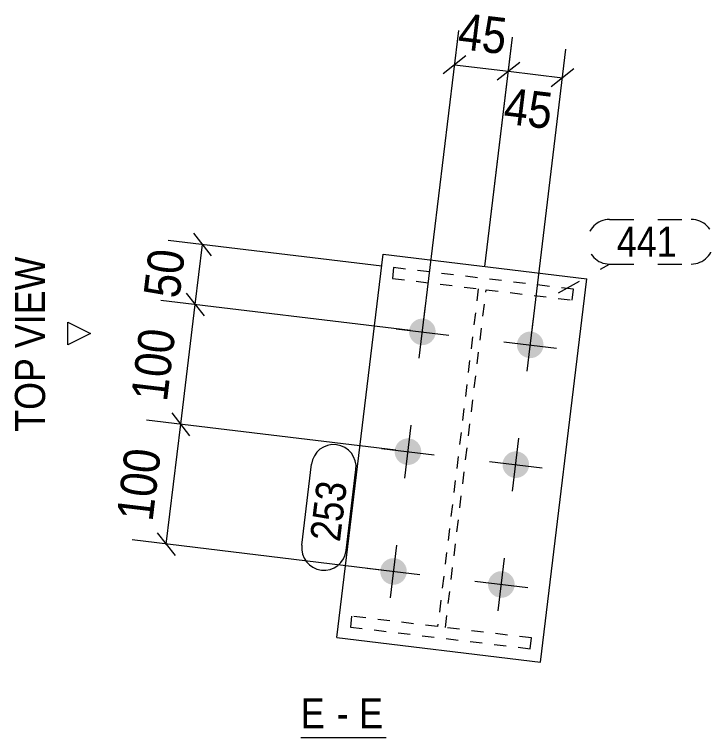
# Model space of a CAD drawing. Header units: millimetres. Extents: x 2 to 825, y 1 to 579.
# Drawn here: x 662.8 to 720.7, y 350.5 to 410.4 of the extents above; entities that cross this region are included whole.
import ezdxf

# ---------------------------------------------------------------- set-up
doc = ezdxf.new("R2010")
doc.units = ezdxf.units.MM
for name, pattern in [('XKITLINE00', [0]), ('XKITLINE01', [4, 1, -1, 1, -1]), ('XKITLINE02', [4, 2, -2]), ('XKITLINE03', [6, 3, -1, 1, -1])]:
    doc.linetypes.add(name, pattern=pattern)
for name, color, linetype, lineweight in [('Bolt', 3, 'Continuous', 0), ('Dimensions', 7, 'Continuous', 0), ('OtherObjectType', 7, 'Continuous', 0), ('Part', 2, 'Continuous', 0), ('PartMark', 7, 'Continuous', 0)]:
    doc.layers.add(name, color=color, linetype=linetype, lineweight=lineweight)
doc.styles.add('ARIAL', font='ARIAL.TTF')

# ---------------------------------------------------------------- blocks, each defined once
blk = doc.blocks.new('*A68')
at = {"layer": 'Bolt'}
for points in [[(695.533, 384.274), (695.538, 384.301), (695.542, 384.328), (695.548, 384.354), (695.554, 384.38), (695.561, 384.406), (695.568, 384.432), (695.576, 384.458), (695.585, 384.484), (695.594, 384.509), (695.604, 384.534), (695.615, 384.559), (695.626, 384.583), (695.638, 384.608), (695.65, 384.632), (695.663, 384.655), (695.677, 384.679), (695.691, 384.702), (695.706, 384.725), (695.721, 384.747), (695.736, 384.769), (695.753, 384.79), (695.77, 384.811), (695.787, 384.832), (695.805, 384.852), (695.823, 384.872), (695.842, 384.892), (695.861, 384.911), (695.881, 384.929), (695.901, 384.947), (695.922, 384.964), (695.943, 384.981), (695.964, 384.998), (695.986, 385.014), (696.008, 385.029), (696.031, 385.044), (696.054, 385.058), (696.077, 385.072), (696.101, 385.085), (696.125, 385.097), (696.149, 385.109), (696.173, 385.12), (696.198, 385.131), (696.223, 385.141), (696.248, 385.151), (696.274, 385.159), (696.3, 385.168), (696.325, 385.175), (696.352, 385.182), (696.378, 385.189), (696.404, 385.194), (696.431, 385.199), (696.457, 385.204), (696.484, 385.207), (696.511, 385.21), (696.538, 385.213), (696.565, 385.215), (696.592, 385.216), (696.619, 385.216), (696.646, 385.216), (696.673, 385.215), (696.7, 385.213), (696.727, 385.211), (696.753, 385.208), (696.78, 385.205), (696.807, 385.2), (696.833, 385.195), (696.86, 385.19), (696.886, 385.184), (696.912, 385.177), (696.938, 385.17), (696.964, 385.161), (696.99, 385.153), (697.015, 385.143), (697.04, 385.133), (697.065, 385.123), (697.089, 385.112), (697.114, 385.1), (697.138, 385.088), (697.161, 385.075), (697.185, 385.061), (697.208, 385.047), (697.23, 385.032), (697.253, 385.017), (697.275, 385.001), (697.296, 384.985), (697.317, 384.968), (697.338, 384.951), (697.358, 384.933), (697.378, 384.915), (697.397, 384.896), (697.416, 384.877), (697.435, 384.857), (697.453, 384.837), (697.47, 384.816), (697.487, 384.795), (697.504, 384.774), (697.519, 384.752), (697.535, 384.73), (697.55, 384.707), (697.564, 384.684), (697.577, 384.661), (697.59, 384.637), (697.603, 384.613), (697.615, 384.589), (697.626, 384.565), (697.637, 384.54), (697.647, 384.515), (697.656, 384.489), (697.665, 384.464), (697.674, 384.438), (697.681, 384.412), (697.688, 384.386), (697.694, 384.36), (697.7, 384.334), (697.705, 384.307), (697.709, 384.28), (697.713, 384.254), (697.716, 384.227), (697.719, 384.2), (697.72, 384.173), (697.721, 384.146), (697.722, 384.119), (697.722, 384.092), (697.721, 384.065), (697.719, 384.038), (697.717, 384.011), (697.714, 383.984), (697.71, 383.958), (697.706, 383.931), (697.701, 383.904), (697.696, 383.878), (697.69, 383.852), (697.683, 383.826), (697.675, 383.8), (697.667, 383.774), (697.659, 383.748), (697.649, 383.723), (697.639, 383.698), (697.629, 383.673), (697.618, 383.648), (697.606, 383.624), (697.593, 383.6), (697.58, 383.577), (697.567, 383.553), (697.553, 383.53), (697.538, 383.507), (697.523, 383.485), (697.507, 383.463), (697.491, 383.442), (697.474, 383.421), (697.457, 383.4), (697.439, 383.38), (697.421, 383.36), (697.402, 383.34), (697.383, 383.321), (697.363, 383.303), (697.343, 383.285), (697.322, 383.268), (697.301, 383.251), (697.28, 383.234), (697.258, 383.218), (697.236, 383.203), (697.213, 383.188), (697.19, 383.174), (697.167, 383.16), (697.143, 383.147), (697.119, 383.135), (697.095, 383.123), (697.07, 383.112), (697.046, 383.101), (697.021, 383.091), (696.995, 383.081), (696.97, 383.072), (696.944, 383.064), (696.918, 383.057), (696.892, 383.05), (696.866, 383.043), (696.839, 383.038), (696.813, 383.033), (696.786, 383.028), (696.76, 383.025), (696.733, 383.022), (696.706, 383.019), (696.679, 383.017), (696.652, 383.016), (696.625, 383.016), (696.598, 383.016), (696.571, 383.017), (696.544, 383.019), (696.517, 383.021), (696.49, 383.024), (696.464, 383.027), (696.437, 383.032), (696.41, 383.037), (696.384, 383.042), (696.358, 383.048), (696.331, 383.055), (696.306, 383.062), (696.28, 383.071), (696.254, 383.079), (696.229, 383.089), (696.204, 383.099), (696.179, 383.109), (696.154, 383.12), (696.13, 383.132), (696.106, 383.144), (696.082, 383.157), (696.059, 383.171), (696.036, 383.185), (696.013, 383.2), (695.991, 383.215), (695.969, 383.231), (695.948, 383.247), (695.926, 383.264), (695.906, 383.281), (695.885, 383.299), (695.866, 383.317), (695.846, 383.336), (695.827, 383.355), (695.809, 383.375), (695.791, 383.395), (695.774, 383.416), (695.757, 383.437), (695.74, 383.458), (695.724, 383.48), (695.709, 383.502), (695.694, 383.525), (695.68, 383.548), (695.666, 383.571), (695.653, 383.595), (695.641, 383.619), (695.629, 383.643), (695.617, 383.667), (695.607, 383.692), (695.597, 383.717), (695.587, 383.742), (695.578, 383.768), (695.57, 383.794), (695.563, 383.82), (695.556, 383.846), (695.549, 383.872), (695.544, 383.898), (695.539, 383.925), (695.534, 383.952), (695.531, 383.978), (695.527, 384.005), (695.525, 384.032), (695.523, 384.059), (695.522, 384.086), (695.522, 384.113), (695.522, 384.14), (695.523, 384.167), (695.525, 384.194), (695.527, 384.221), (695.53, 384.248)], [(704.469, 383.198), (704.473, 383.225), (704.478, 383.251), (704.483, 383.278), (704.489, 383.304), (704.496, 383.33), (704.504, 383.356), (704.512, 383.382), (704.521, 383.407), (704.53, 383.433), (704.54, 383.458), (704.55, 383.482), (704.562, 383.507), (704.573, 383.531), (704.586, 383.555), (704.599, 383.579), (704.612, 383.602), (704.626, 383.625), (704.641, 383.648), (704.656, 383.67), (704.672, 383.692), (704.688, 383.714), (704.705, 383.735), (704.722, 383.756), (704.74, 383.776), (704.758, 383.796), (704.777, 383.815), (704.796, 383.834), (704.816, 383.852), (704.836, 383.87), (704.857, 383.888), (704.878, 383.905), (704.899, 383.921), (704.921, 383.937), (704.944, 383.952), (704.966, 383.967), (704.989, 383.981), (705.012, 383.995), (705.036, 384.008), (705.06, 384.021), (705.084, 384.033), (705.109, 384.044), (705.133, 384.055), (705.158, 384.065), (705.184, 384.074), (705.209, 384.083), (705.235, 384.091), (705.261, 384.099), (705.287, 384.106), (705.313, 384.112), (705.34, 384.118), (705.366, 384.123), (705.393, 384.127), (705.42, 384.131), (705.446, 384.134), (705.473, 384.136), (705.5, 384.138), (705.527, 384.139), (705.554, 384.14), (705.581, 384.139), (705.608, 384.138), (705.635, 384.137), (705.662, 384.135), (705.689, 384.132), (705.716, 384.128), (705.742, 384.124), (705.769, 384.119), (705.795, 384.113), (705.822, 384.107), (705.848, 384.101), (705.874, 384.093), (705.899, 384.085), (705.925, 384.076), (705.95, 384.067), (705.975, 384.057), (706, 384.046), (706.025, 384.035), (706.049, 384.023), (706.073, 384.011), (706.097, 383.998), (706.12, 383.985), (706.143, 383.971), (706.166, 383.956), (706.188, 383.941), (706.21, 383.925), (706.232, 383.909), (706.253, 383.892), (706.273, 383.874), (706.294, 383.857), (706.313, 383.838), (706.333, 383.82), (706.352, 383.8), (706.37, 383.781), (706.388, 383.76), (706.406, 383.74), (706.423, 383.719), (706.439, 383.697), (706.455, 383.675), (706.47, 383.653), (706.485, 383.631), (706.499, 383.608), (706.513, 383.584), (706.526, 383.561), (706.538, 383.537), (706.55, 383.513), (706.562, 383.488), (706.572, 383.463), (706.582, 383.438), (706.592, 383.413), (706.601, 383.388), (706.609, 383.362), (706.617, 383.336), (706.624, 383.31), (706.63, 383.284), (706.635, 383.257), (706.641, 383.231), (706.645, 383.204), (706.649, 383.177), (706.652, 383.15), (706.654, 383.124), (706.656, 383.097), (706.657, 383.07), (706.657, 383.043), (706.657, 383.016), (706.656, 382.989), (706.654, 382.962), (706.652, 382.935), (706.649, 382.908), (706.646, 382.881), (706.642, 382.855), (706.637, 382.828), (706.631, 382.802), (706.625, 382.775), (706.618, 382.749), (706.611, 382.723), (706.603, 382.697), (706.594, 382.672), (706.585, 382.647), (706.575, 382.621), (706.564, 382.597), (706.553, 382.572), (706.541, 382.548), (706.529, 382.524), (706.516, 382.5), (706.502, 382.477), (706.488, 382.454), (706.474, 382.431), (706.458, 382.409), (706.443, 382.387), (706.426, 382.365), (706.41, 382.344), (706.392, 382.323), (706.374, 382.303), (706.356, 382.283), (706.337, 382.264), (706.318, 382.245), (706.298, 382.227), (706.278, 382.209), (706.257, 382.191), (706.236, 382.174), (706.215, 382.158), (706.193, 382.142), (706.171, 382.127), (706.148, 382.112), (706.125, 382.098), (706.102, 382.084), (706.079, 382.071), (706.055, 382.058), (706.03, 382.046), (706.006, 382.035), (705.981, 382.024), (705.956, 382.014), (705.931, 382.005), (705.905, 381.996), (705.88, 381.988), (705.854, 381.98), (705.828, 381.973), (705.801, 381.967), (705.775, 381.961), (705.748, 381.956), (705.722, 381.952), (705.695, 381.948), (705.668, 381.945), (705.641, 381.943), (705.614, 381.941), (705.587, 381.94), (705.56, 381.94), (705.533, 381.94), (705.506, 381.941), (705.479, 381.942), (705.453, 381.945), (705.426, 381.947), (705.399, 381.951), (705.372, 381.955), (705.346, 381.96), (705.319, 381.966), (705.293, 381.972), (705.267, 381.979), (705.241, 381.986), (705.215, 381.994), (705.19, 382.003), (705.164, 382.012), (705.139, 382.022), (705.114, 382.033), (705.09, 382.044), (705.065, 382.056), (705.041, 382.068), (705.018, 382.081), (704.994, 382.094), (704.971, 382.109), (704.949, 382.123), (704.926, 382.138), (704.904, 382.154), (704.883, 382.17), (704.862, 382.187), (704.841, 382.205), (704.821, 382.222), (704.801, 382.241), (704.782, 382.26), (704.763, 382.279), (704.744, 382.299), (704.726, 382.319), (704.709, 382.339), (704.692, 382.36), (704.676, 382.382), (704.66, 382.404), (704.644, 382.426), (704.63, 382.448), (704.615, 382.471), (704.602, 382.495), (704.589, 382.518), (704.576, 382.542), (704.564, 382.566), (704.553, 382.591), (704.542, 382.616), (704.532, 382.641), (704.523, 382.666), (704.514, 382.692), (704.506, 382.717), (704.498, 382.743), (704.491, 382.769), (704.485, 382.795), (704.479, 382.822), (704.474, 382.848), (704.47, 382.875), (704.466, 382.902), (704.463, 382.929), (704.46, 382.956), (704.459, 382.982), (704.458, 383.009), (704.457, 383.036), (704.458, 383.063), (704.458, 383.09), (704.46, 383.117), (704.462, 383.144), (704.465, 383.171)], [(694.337, 374.346), (694.341, 374.373), (694.346, 374.399), (694.352, 374.426), (694.358, 374.452), (694.365, 374.478), (694.372, 374.504), (694.38, 374.53), (694.389, 374.555), (694.398, 374.581), (694.408, 374.606), (694.419, 374.631), (694.43, 374.655), (694.442, 374.68), (694.454, 374.704), (694.467, 374.727), (694.481, 374.751), (694.495, 374.774), (694.509, 374.796), (694.525, 374.819), (694.54, 374.841), (694.557, 374.862), (694.574, 374.883), (694.591, 374.904), (694.609, 374.924), (694.627, 374.944), (694.646, 374.963), (694.665, 374.982), (694.685, 375.001), (694.705, 375.019), (694.726, 375.036), (694.747, 375.053), (694.768, 375.069), (694.79, 375.085), (694.812, 375.101), (694.835, 375.115), (694.858, 375.13), (694.881, 375.143), (694.905, 375.156), (694.928, 375.169), (694.953, 375.181), (694.977, 375.192), (695.002, 375.203), (695.027, 375.213), (695.052, 375.222), (695.078, 375.231), (695.104, 375.239), (695.129, 375.247), (695.155, 375.254), (695.182, 375.26), (695.208, 375.266), (695.235, 375.271), (695.261, 375.275), (695.288, 375.279), (695.315, 375.282), (695.342, 375.285), (695.369, 375.286), (695.396, 375.287), (695.423, 375.288), (695.45, 375.288), (695.477, 375.287), (695.504, 375.285), (695.531, 375.283), (695.557, 375.28), (695.584, 375.276), (695.611, 375.272), (695.637, 375.267), (695.664, 375.262), (695.69, 375.256), (695.716, 375.249), (695.742, 375.241), (695.768, 375.233), (695.793, 375.225), (695.819, 375.215), (695.844, 375.205), (695.869, 375.195), (695.893, 375.183), (695.918, 375.172), (695.942, 375.159), (695.965, 375.146), (695.989, 375.133), (696.012, 375.119), (696.034, 375.104), (696.057, 375.089), (696.079, 375.073), (696.1, 375.057), (696.121, 375.04), (696.142, 375.023), (696.162, 375.005), (696.182, 374.987), (696.201, 374.968), (696.22, 374.949), (696.239, 374.929), (696.257, 374.909), (696.274, 374.888), (696.291, 374.867), (696.307, 374.846), (696.323, 374.824), (696.339, 374.801), (696.353, 374.779), (696.368, 374.756), (696.381, 374.733), (696.394, 374.709), (696.407, 374.685), (696.419, 374.661), (696.43, 374.636), (696.441, 374.612), (696.451, 374.587), (696.46, 374.561), (696.469, 374.536), (696.478, 374.51), (696.485, 374.484), (696.492, 374.458), (696.498, 374.432), (696.504, 374.405), (696.509, 374.379), (696.513, 374.352), (696.517, 374.326), (696.52, 374.299), (696.523, 374.272), (696.524, 374.245), (696.525, 374.218), (696.526, 374.191), (696.526, 374.164), (696.525, 374.137), (696.523, 374.11), (696.521, 374.083), (696.518, 374.056), (696.514, 374.029), (696.51, 374.003), (696.505, 373.976), (696.5, 373.95), (696.494, 373.924), (696.487, 373.897), (696.479, 373.871), (696.471, 373.846), (696.463, 373.82), (696.453, 373.795), (696.443, 373.77), (696.433, 373.745), (696.422, 373.72), (696.41, 373.696), (696.397, 373.672), (696.384, 373.648), (696.371, 373.625), (696.357, 373.602), (696.342, 373.579), (696.327, 373.557), (696.311, 373.535), (696.295, 373.513), (696.278, 373.492), (696.261, 373.472), (696.243, 373.451), (696.225, 373.432), (696.206, 373.412), (696.187, 373.393), (696.167, 373.375), (696.147, 373.357), (696.126, 373.339), (696.105, 373.323), (696.084, 373.306), (696.062, 373.29), (696.04, 373.275), (696.017, 373.26), (695.994, 373.246), (695.971, 373.232), (695.947, 373.219), (695.923, 373.207), (695.899, 373.195), (695.874, 373.183), (695.85, 373.173), (695.825, 373.163), (695.799, 373.153), (695.774, 373.144), (695.748, 373.136), (695.722, 373.128), (695.696, 373.121), (695.67, 373.115), (695.643, 373.11), (695.617, 373.104), (695.59, 373.1), (695.564, 373.096), (695.537, 373.093), (695.51, 373.091), (695.483, 373.089), (695.456, 373.088), (695.429, 373.088), (695.402, 373.088), (695.375, 373.089), (695.348, 373.091), (695.321, 373.093), (695.294, 373.096), (695.267, 373.099), (695.241, 373.103), (695.214, 373.108), (695.188, 373.114), (695.162, 373.12), (695.135, 373.127), (695.109, 373.134), (695.084, 373.142), (695.058, 373.151), (695.033, 373.16), (695.008, 373.17), (694.983, 373.181), (694.958, 373.192), (694.934, 373.204), (694.91, 373.216), (694.886, 373.229), (694.863, 373.243), (694.84, 373.257), (694.817, 373.271), (694.795, 373.287), (694.773, 373.302), (694.751, 373.319), (694.73, 373.335), (694.71, 373.353), (694.689, 373.371), (694.67, 373.389), (694.65, 373.408), (694.631, 373.427), (694.613, 373.447), (694.595, 373.467), (694.577, 373.488), (694.561, 373.509), (694.544, 373.53), (694.528, 373.552), (694.513, 373.574), (694.498, 373.597), (694.484, 373.62), (694.47, 373.643), (694.457, 373.666), (694.445, 373.69), (694.433, 373.715), (694.421, 373.739), (694.411, 373.764), (694.401, 373.789), (694.391, 373.814), (694.382, 373.84), (694.374, 373.865), (694.366, 373.891), (694.36, 373.917), (694.353, 373.944), (694.348, 373.97), (694.343, 373.997), (694.338, 374.023), (694.334, 374.05), (694.331, 374.077), (694.329, 374.104), (694.327, 374.131), (694.326, 374.158), (694.326, 374.185), (694.326, 374.212), (694.327, 374.239), (694.329, 374.266), (694.331, 374.292), (694.334, 374.319)], [(703.273, 373.27), (703.277, 373.296), (703.282, 373.323), (703.287, 373.349), (703.293, 373.376), (703.3, 373.402), (703.308, 373.428), (703.316, 373.453), (703.324, 373.479), (703.334, 373.504), (703.344, 373.529), (703.354, 373.554), (703.365, 373.579), (703.377, 373.603), (703.39, 373.627), (703.403, 373.651), (703.416, 373.674), (703.43, 373.697), (703.445, 373.72), (703.46, 373.742), (703.476, 373.764), (703.492, 373.786), (703.509, 373.807), (703.526, 373.827), (703.544, 373.848), (703.562, 373.868), (703.581, 373.887), (703.6, 373.906), (703.62, 373.924), (703.64, 373.942), (703.661, 373.96), (703.682, 373.977), (703.703, 373.993), (703.725, 374.009), (703.747, 374.024), (703.77, 374.039), (703.793, 374.053), (703.816, 374.067), (703.84, 374.08), (703.864, 374.092), (703.888, 374.104), (703.913, 374.116), (703.937, 374.126), (703.962, 374.136), (703.988, 374.146), (704.013, 374.155), (704.039, 374.163), (704.065, 374.171), (704.091, 374.178), (704.117, 374.184), (704.144, 374.19), (704.17, 374.195), (704.197, 374.199), (704.223, 374.203), (704.25, 374.206), (704.277, 374.208), (704.304, 374.21), (704.331, 374.211), (704.358, 374.211), (704.385, 374.211), (704.412, 374.21), (704.439, 374.209), (704.466, 374.206), (704.493, 374.203), (704.52, 374.2), (704.546, 374.196), (704.573, 374.191), (704.599, 374.185), (704.625, 374.179), (704.652, 374.172), (704.678, 374.165), (704.703, 374.157), (704.729, 374.148), (704.754, 374.139), (704.779, 374.129), (704.804, 374.118), (704.829, 374.107), (704.853, 374.095), (704.877, 374.083), (704.901, 374.07), (704.924, 374.056), (704.947, 374.042), (704.97, 374.028), (704.992, 374.012), (705.014, 373.997), (705.035, 373.98), (705.057, 373.964), (705.077, 373.946), (705.098, 373.928), (705.117, 373.91), (705.137, 373.891), (705.156, 373.872), (705.174, 373.852), (705.192, 373.832), (705.21, 373.812), (705.226, 373.791), (705.243, 373.769), (705.259, 373.747), (705.274, 373.725), (705.289, 373.702), (705.303, 373.679), (705.317, 373.656), (705.33, 373.633), (705.342, 373.609), (705.354, 373.584), (705.366, 373.56), (705.376, 373.535), (705.386, 373.51), (705.396, 373.485), (705.405, 373.459), (705.413, 373.434), (705.421, 373.408), (705.427, 373.382), (705.434, 373.355), (705.439, 373.329), (705.444, 373.302), (705.449, 373.276), (705.453, 373.249), (705.456, 373.222), (705.458, 373.195), (705.46, 373.168), (705.461, 373.141), (705.461, 373.114), (705.461, 373.087), (705.46, 373.06), (705.458, 373.033), (705.456, 373.007), (705.453, 372.98), (705.45, 372.953), (705.446, 372.926), (705.441, 372.9), (705.435, 372.873), (705.429, 372.847), (705.422, 372.821), (705.415, 372.795), (705.407, 372.769), (705.398, 372.744), (705.389, 372.718), (705.379, 372.693), (705.368, 372.668), (705.357, 372.644), (705.345, 372.62), (705.333, 372.596), (705.32, 372.572), (705.306, 372.548), (705.292, 372.525), (705.278, 372.503), (705.262, 372.48), (705.247, 372.459), (705.23, 372.437), (705.213, 372.416), (705.196, 372.395), (705.178, 372.375), (705.16, 372.355), (705.141, 372.336), (705.122, 372.317), (705.102, 372.298), (705.082, 372.28), (705.061, 372.263), (705.04, 372.246), (705.019, 372.23), (704.997, 372.214), (704.975, 372.198), (704.952, 372.184), (704.929, 372.169), (704.906, 372.156), (704.882, 372.143), (704.859, 372.13), (704.834, 372.118), (704.81, 372.107), (704.785, 372.096), (704.76, 372.086), (704.735, 372.077), (704.709, 372.068), (704.683, 372.06), (704.658, 372.052), (704.631, 372.045), (704.605, 372.039), (704.579, 372.033), (704.552, 372.028), (704.526, 372.024), (704.499, 372.02), (704.472, 372.017), (704.445, 372.015), (704.418, 372.013), (704.391, 372.012), (704.364, 372.011), (704.337, 372.012), (704.31, 372.012), (704.283, 372.014), (704.256, 372.016), (704.23, 372.019), (704.203, 372.023), (704.176, 372.027), (704.15, 372.032), (704.123, 372.037), (704.097, 372.044), (704.071, 372.05), (704.045, 372.058), (704.019, 372.066), (703.994, 372.075), (703.968, 372.084), (703.943, 372.094), (703.918, 372.104), (703.894, 372.116), (703.869, 372.127), (703.845, 372.14), (703.822, 372.153), (703.798, 372.166), (703.775, 372.18), (703.753, 372.195), (703.73, 372.21), (703.708, 372.226), (703.687, 372.242), (703.666, 372.259), (703.645, 372.276), (703.625, 372.294), (703.605, 372.313), (703.586, 372.331), (703.567, 372.351), (703.548, 372.37), (703.53, 372.39), (703.513, 372.411), (703.496, 372.432), (703.48, 372.454), (703.464, 372.475), (703.448, 372.498), (703.434, 372.52), (703.419, 372.543), (703.406, 372.566), (703.393, 372.59), (703.38, 372.614), (703.368, 372.638), (703.357, 372.663), (703.346, 372.687), (703.336, 372.713), (703.327, 372.738), (703.318, 372.763), (703.309, 372.789), (703.302, 372.815), (703.295, 372.841), (703.289, 372.867), (703.283, 372.894), (703.278, 372.92), (703.274, 372.947), (703.27, 372.974), (703.267, 373), (703.264, 373.027), (703.263, 373.054), (703.262, 373.081), (703.261, 373.108), (703.261, 373.135), (703.262, 373.162), (703.264, 373.189), (703.266, 373.216), (703.269, 373.243)], [(693.141, 364.418), (693.145, 364.445), (693.15, 364.471), (693.156, 364.498), (693.162, 364.524), (693.169, 364.55), (693.176, 364.576), (693.184, 364.602), (693.193, 364.627), (693.202, 364.653), (693.212, 364.678), (693.223, 364.702), (693.234, 364.727), (693.246, 364.751), (693.258, 364.775), (693.271, 364.799), (693.285, 364.822), (693.299, 364.845), (693.313, 364.868), (693.329, 364.89), (693.344, 364.912), (693.361, 364.934), (693.377, 364.955), (693.395, 364.976), (693.413, 364.996), (693.431, 365.016), (693.45, 365.035), (693.469, 365.054), (693.489, 365.073), (693.509, 365.09), (693.53, 365.108), (693.551, 365.125), (693.572, 365.141), (693.594, 365.157), (693.616, 365.172), (693.639, 365.187), (693.662, 365.201), (693.685, 365.215), (693.708, 365.228), (693.732, 365.241), (693.757, 365.253), (693.781, 365.264), (693.806, 365.275), (693.831, 365.285), (693.856, 365.294), (693.882, 365.303), (693.907, 365.311), (693.933, 365.319), (693.959, 365.326), (693.986, 365.332), (694.012, 365.338), (694.039, 365.343), (694.065, 365.347), (694.092, 365.351), (694.119, 365.354), (694.146, 365.356), (694.173, 365.358), (694.2, 365.359), (694.227, 365.36), (694.254, 365.359), (694.281, 365.358), (694.308, 365.357), (694.334, 365.355), (694.361, 365.352), (694.388, 365.348), (694.415, 365.344), (694.441, 365.339), (694.468, 365.334), (694.494, 365.327), (694.52, 365.321), (694.546, 365.313), (694.572, 365.305), (694.597, 365.296), (694.623, 365.287), (694.648, 365.277), (694.673, 365.266), (694.697, 365.255), (694.722, 365.243), (694.746, 365.231), (694.769, 365.218), (694.793, 365.205), (694.816, 365.191), (694.838, 365.176), (694.861, 365.161), (694.883, 365.145), (694.904, 365.129), (694.925, 365.112), (694.946, 365.095), (694.966, 365.077), (694.986, 365.058), (695.005, 365.04), (695.024, 365.02), (695.043, 365.001), (695.061, 364.98), (695.078, 364.96), (695.095, 364.939), (695.111, 364.917), (695.127, 364.895), (695.143, 364.873), (695.157, 364.851), (695.172, 364.828), (695.185, 364.804), (695.198, 364.781), (695.211, 364.757), (695.223, 364.733), (695.234, 364.708), (695.245, 364.683), (695.255, 364.658), (695.264, 364.633), (695.273, 364.608), (695.281, 364.582), (695.289, 364.556), (695.296, 364.53), (695.302, 364.504), (695.308, 364.477), (695.313, 364.451), (695.317, 364.424), (695.321, 364.397), (695.324, 364.37), (695.327, 364.344), (695.328, 364.317), (695.329, 364.29), (695.33, 364.263), (695.329, 364.236), (695.329, 364.209), (695.327, 364.182), (695.325, 364.155), (695.322, 364.128), (695.318, 364.101), (695.314, 364.075), (695.309, 364.048), (695.304, 364.022), (695.298, 363.995), (695.291, 363.969), (695.283, 363.943), (695.275, 363.917), (695.266, 363.892), (695.257, 363.867), (695.247, 363.841), (695.237, 363.817), (695.225, 363.792), (695.214, 363.768), (695.201, 363.744), (695.188, 363.72), (695.175, 363.697), (695.161, 363.674), (695.146, 363.651), (695.131, 363.629), (695.115, 363.607), (695.099, 363.585), (695.082, 363.564), (695.065, 363.543), (695.047, 363.523), (695.029, 363.503), (695.01, 363.484), (694.99, 363.465), (694.971, 363.447), (694.951, 363.429), (694.93, 363.411), (694.909, 363.394), (694.887, 363.378), (694.866, 363.362), (694.843, 363.347), (694.821, 363.332), (694.798, 363.318), (694.775, 363.304), (694.751, 363.291), (694.727, 363.278), (694.703, 363.266), (694.678, 363.255), (694.654, 363.244), (694.629, 363.234), (694.603, 363.225), (694.578, 363.216), (694.552, 363.208), (694.526, 363.2), (694.5, 363.193), (694.474, 363.187), (694.447, 363.181), (694.421, 363.176), (694.394, 363.172), (694.367, 363.168), (694.341, 363.165), (694.314, 363.163), (694.287, 363.161), (694.26, 363.16), (694.233, 363.16), (694.206, 363.16), (694.179, 363.161), (694.152, 363.162), (694.125, 363.165), (694.098, 363.167), (694.071, 363.171), (694.045, 363.175), (694.018, 363.18), (693.992, 363.186), (693.965, 363.192), (693.939, 363.199), (693.913, 363.206), (693.888, 363.214), (693.862, 363.223), (693.837, 363.232), (693.812, 363.242), (693.787, 363.253), (693.762, 363.264), (693.738, 363.276), (693.714, 363.288), (693.69, 363.301), (693.667, 363.314), (693.644, 363.329), (693.621, 363.343), (693.599, 363.358), (693.577, 363.374), (693.555, 363.39), (693.534, 363.407), (693.514, 363.425), (693.493, 363.442), (693.473, 363.461), (693.454, 363.48), (693.435, 363.499), (693.417, 363.519), (693.399, 363.539), (693.381, 363.559), (693.364, 363.58), (693.348, 363.602), (693.332, 363.624), (693.317, 363.646), (693.302, 363.668), (693.288, 363.691), (693.274, 363.715), (693.261, 363.738), (693.249, 363.762), (693.237, 363.786), (693.225, 363.811), (693.215, 363.836), (693.205, 363.861), (693.195, 363.886), (693.186, 363.912), (693.178, 363.937), (693.17, 363.963), (693.163, 363.989), (693.157, 364.016), (693.151, 364.042), (693.146, 364.068), (693.142, 364.095), (693.138, 364.122), (693.135, 364.149), (693.133, 364.176), (693.131, 364.202), (693.13, 364.229), (693.13, 364.256), (693.13, 364.283), (693.131, 364.31), (693.132, 364.337), (693.135, 364.364), (693.138, 364.391)], [(702.077, 363.341), (702.081, 363.368), (702.086, 363.395), (702.091, 363.421), (702.097, 363.447), (702.104, 363.473), (702.112, 363.499), (702.12, 363.525), (702.128, 363.551), (702.138, 363.576), (702.148, 363.601), (702.158, 363.626), (702.169, 363.651), (702.181, 363.675), (702.194, 363.699), (702.207, 363.723), (702.22, 363.746), (702.234, 363.769), (702.249, 363.792), (702.264, 363.814), (702.28, 363.836), (702.296, 363.857), (702.313, 363.879), (702.33, 363.899), (702.348, 363.92), (702.366, 363.939), (702.385, 363.959), (702.404, 363.978), (702.424, 363.996), (702.444, 364.014), (702.465, 364.031), (702.486, 364.048), (702.507, 364.065), (702.529, 364.081), (702.551, 364.096), (702.574, 364.111), (702.597, 364.125), (702.62, 364.139), (702.644, 364.152), (702.668, 364.164), (702.692, 364.176), (702.717, 364.187), (702.741, 364.198), (702.766, 364.208), (702.792, 364.218), (702.817, 364.227), (702.843, 364.235), (702.869, 364.242), (702.895, 364.249), (702.921, 364.256), (702.947, 364.261), (702.974, 364.266), (703.001, 364.271), (703.027, 364.274), (703.054, 364.277), (703.081, 364.28), (703.108, 364.282), (703.135, 364.283), (703.162, 364.283), (703.189, 364.283), (703.216, 364.282), (703.243, 364.28), (703.27, 364.278), (703.297, 364.275), (703.323, 364.272), (703.35, 364.267), (703.377, 364.263), (703.403, 364.257), (703.429, 364.251), (703.456, 364.244), (703.481, 364.237), (703.507, 364.229), (703.533, 364.22), (703.558, 364.211), (703.583, 364.201), (703.608, 364.19), (703.633, 364.179), (703.657, 364.167), (703.681, 364.155), (703.705, 364.142), (703.728, 364.128), (703.751, 364.114), (703.774, 364.099), (703.796, 364.084), (703.818, 364.068), (703.839, 364.052), (703.861, 364.035), (703.881, 364.018), (703.902, 364), (703.921, 363.982), (703.941, 363.963), (703.96, 363.944), (703.978, 363.924), (703.996, 363.904), (704.013, 363.883), (704.03, 363.862), (704.047, 363.841), (704.063, 363.819), (704.078, 363.797), (704.093, 363.774), (704.107, 363.751), (704.121, 363.728), (704.134, 363.704), (704.146, 363.68), (704.158, 363.656), (704.169, 363.632), (704.18, 363.607), (704.19, 363.582), (704.2, 363.557), (704.209, 363.531), (704.217, 363.505), (704.224, 363.479), (704.231, 363.453), (704.238, 363.427), (704.243, 363.401), (704.248, 363.374), (704.253, 363.348), (704.256, 363.321), (704.26, 363.294), (704.262, 363.267), (704.264, 363.24), (704.265, 363.213), (704.265, 363.186), (704.265, 363.159), (704.264, 363.132), (704.262, 363.105), (704.26, 363.078), (704.257, 363.052), (704.254, 363.025), (704.249, 362.998), (704.245, 362.972), (704.239, 362.945), (704.233, 362.919), (704.226, 362.893), (704.219, 362.867), (704.211, 362.841), (704.202, 362.815), (704.193, 362.79), (704.183, 362.765), (704.172, 362.74), (704.161, 362.716), (704.149, 362.691), (704.137, 362.667), (704.124, 362.644), (704.11, 362.62), (704.096, 362.597), (704.081, 362.575), (704.066, 362.552), (704.051, 362.53), (704.034, 362.509), (704.017, 362.488), (704, 362.467), (703.982, 362.447), (703.964, 362.427), (703.945, 362.407), (703.926, 362.389), (703.906, 362.37), (703.886, 362.352), (703.865, 362.335), (703.844, 362.318), (703.823, 362.301), (703.801, 362.286), (703.779, 362.27), (703.756, 362.255), (703.733, 362.241), (703.71, 362.228), (703.686, 362.214), (703.662, 362.202), (703.638, 362.19), (703.614, 362.179), (703.589, 362.168), (703.564, 362.158), (703.539, 362.148), (703.513, 362.14), (703.487, 362.131), (703.462, 362.124), (703.435, 362.117), (703.409, 362.111), (703.383, 362.105), (703.356, 362.1), (703.33, 362.095), (703.303, 362.092), (703.276, 362.089), (703.249, 362.086), (703.222, 362.085), (703.195, 362.084), (703.168, 362.083), (703.141, 362.083), (703.114, 362.084), (703.087, 362.086), (703.06, 362.088), (703.034, 362.091), (703.007, 362.095), (702.98, 362.099), (702.954, 362.104), (702.927, 362.109), (702.901, 362.115), (702.875, 362.122), (702.849, 362.13), (702.823, 362.138), (702.797, 362.146), (702.772, 362.156), (702.747, 362.166), (702.722, 362.176), (702.698, 362.187), (702.673, 362.199), (702.649, 362.212), (702.626, 362.224), (702.602, 362.238), (702.579, 362.252), (702.557, 362.267), (702.534, 362.282), (702.512, 362.298), (702.491, 362.314), (702.47, 362.331), (702.449, 362.348), (702.429, 362.366), (702.409, 362.384), (702.39, 362.403), (702.371, 362.422), (702.352, 362.442), (702.334, 362.462), (702.317, 362.483), (702.3, 362.504), (702.283, 362.525), (702.268, 362.547), (702.252, 362.569), (702.237, 362.592), (702.223, 362.615), (702.21, 362.638), (702.196, 362.662), (702.184, 362.686), (702.172, 362.71), (702.161, 362.734), (702.15, 362.759), (702.14, 362.784), (702.13, 362.81), (702.122, 362.835), (702.113, 362.861), (702.106, 362.887), (702.099, 362.913), (702.093, 362.939), (702.087, 362.965), (702.082, 362.992), (702.077, 363.019), (702.074, 363.045), (702.071, 363.072), (702.068, 363.099), (702.067, 363.126), (702.066, 363.153), (702.065, 363.18), (702.065, 363.207), (702.066, 363.234), (702.068, 363.261), (702.07, 363.288), (702.073, 363.315)]]:
    blk.add_hatch(color=3, dxfattribs=at).paths.add_polyline_path(points, flags=17)
at = {"layer": 'Bolt', "color": 3, "linetype": 'XKITLINE00', "lineweight": 0}
for p, q in [((696.359, 381.932), (696.885, 386.3)), ((705.294, 380.855), (705.82, 385.224)), ((694.438, 384.379), (698.806, 383.853)), ((703.373, 383.303), (707.741, 382.776)), ((695.163, 372.004), (695.689, 376.372)), ((704.098, 370.927), (704.624, 375.296)), ((693.242, 374.451), (697.61, 373.925)), ((702.177, 373.374), (706.545, 372.848)), ((693.967, 362.075), (694.493, 366.444)), ((702.902, 360.999), (703.428, 365.367)), ((692.046, 364.523), (696.414, 363.996)), ((700.981, 363.446), (705.349, 362.92))]:
    blk.add_line(p, q, dxfattribs=at)
blk = doc.blocks.new('*A69')
at = {"layer": 'Part', "color": 7, "linetype": 'XKITLINE01', "lineweight": 0}
for p, q in [((694.241, 389.439), (694.134, 388.545)), ((709.134, 387.645), (694.241, 389.439)), ((694.134, 388.545), (701.257, 387.687)), ((701.257, 387.687), (697.884, 359.69)), ((698.53, 359.612), (701.903, 387.609)), ((701.903, 387.609), (709.026, 386.751)), ((709.026, 386.751), (709.134, 387.645)), ((690.761, 360.548), (690.653, 359.654)), ((697.884, 359.69), (690.761, 360.548)), ((690.653, 359.654), (705.546, 357.86)), ((705.653, 358.754), (698.53, 359.612)), ((705.546, 357.86), (705.653, 358.754))]:
    blk.add_line(p, q, dxfattribs=at)
at = {"layer": 'Part', "color": 7, "linetype": 'XKITLINE03', "lineweight": 0}
blk.add_line((699.893, 373.65), (699.893, 373.65), dxfattribs=at)
blk = doc.blocks.new('*A70')
at = {"layer": 'Part', "color": 2, "linetype": 'XKITLINE00', "lineweight": 0}
for p, q in [((689.541, 358.781), (693.368, 390.551)), ((693.368, 390.551), (710.246, 388.518)), ((706.419, 356.748), (710.246, 388.518)), ((689.541, 358.781), (706.419, 356.748))]:
    blk.add_line(p, q, dxfattribs=at)
blk = doc.blocks.new('*A219')
at = {"layer": 'Dimensions', "color": 7, "linetype": 'XKITLINE00', "lineweight": 0}
for p, q in [((696.741, 385.109), (699.629, 409.076)), ((701.807, 389.535), (704.097, 408.538)), ((700.232, 406.988), (698.344, 405.506)), ((704.7, 406.45), (702.812, 404.968)), ((699.288, 406.247), (703.756, 405.709))]:
    blk.add_line(p, q, dxfattribs=at)
at = {"layer": 'Dimensions', "color": 3}
for p in [(699.288, 406.247), (703.756, 405.709)]:
    blk.add_point(p, dxfattribs=at)
at = {"layer": 'Dimensions', "color": 3, "style": 'ARIAL', "width": 0.85}
blk.add_text('45', height=3, rotation=-6.86976, dxfattribs=at).set_placement((699.474, 407.584))
blk = doc.blocks.new('*A220')
at = {"layer": 'Dimensions', "color": 7, "linetype": 'XKITLINE00', "lineweight": 0}
for p, q in [((701.807, 389.535), (704.043, 408.091)), ((705.677, 384.032), (708.51, 407.553)), ((704.7, 406.45), (702.812, 404.968)), ((703.756, 405.709), (708.223, 405.17)), ((709.167, 405.911), (707.279, 404.43))]:
    blk.add_line(p, q, dxfattribs=at)
at = {"layer": 'Dimensions', "color": 3}
for p in [(703.756, 405.709), (708.223, 405.17)]:
    blk.add_point(p, dxfattribs=at)
at = {"layer": 'Dimensions', "color": 3, "style": 'ARIAL', "width": 0.85}
blk.add_text('45', height=3, rotation=-6.86976, dxfattribs=at).set_placement((703.26, 401.387))
blk = doc.blocks.new('*A221')
at = {"layer": 'Dimensions', "color": 7, "linetype": 'XKITLINE00', "lineweight": 0}
for p, q in [((675.856, 377.4), (677.338, 375.512)), ((694.433, 374.307), (673.767, 376.797)), ((675.401, 366.528), (676.597, 376.456)), ((674.66, 367.472), (676.142, 365.584)), ((693.237, 364.379), (672.571, 366.869))]:
    blk.add_line(p, q, dxfattribs=at)
at = {"layer": 'Dimensions', "color": 3}
for p in [(676.597, 376.456), (675.401, 366.528)]:
    blk.add_point(p, dxfattribs=at)
at = {"layer": 'Dimensions', "color": 3, "style": 'ARIAL', "width": 0.85}
blk.add_text('100', height=3, rotation=83.13045, dxfattribs=at).set_placement((674.259, 368.34))
blk = doc.blocks.new('*A222')
at = {"layer": 'Dimensions', "color": 7, "linetype": 'XKITLINE00', "lineweight": 0}
for p, q in [((677.052, 387.328), (678.534, 385.44)), ((695.629, 384.236), (674.963, 386.725)), ((676.597, 376.456), (677.793, 386.384)), ((675.856, 377.4), (677.338, 375.512)), ((694.433, 374.307), (673.767, 376.797))]:
    blk.add_line(p, q, dxfattribs=at)
at = {"layer": 'Dimensions', "color": 3}
for p in [(677.793, 386.384), (676.597, 376.456)]:
    blk.add_point(p, dxfattribs=at)
at = {"layer": 'Dimensions', "color": 3, "style": 'ARIAL', "width": 0.85}
blk.add_text('100', height=3, rotation=83.13045, dxfattribs=at).set_placement((675.455, 378.268))
blk = doc.blocks.new('*A223')
at = {"layer": 'Dimensions', "color": 7, "linetype": 'XKITLINE00', "lineweight": 0}
for p, q in [((677.65, 392.292), (679.132, 390.405)), ((693.249, 389.559), (675.561, 391.689)), ((677.793, 386.384), (678.391, 391.348)), ((677.052, 387.328), (678.534, 385.44)), ((695.629, 384.236), (674.963, 386.725))]:
    blk.add_line(p, q, dxfattribs=at)
at = {"layer": 'Dimensions', "color": 3}
for p in [(678.391, 391.348), (677.793, 386.384)]:
    blk.add_point(p, dxfattribs=at)
at = {"layer": 'Dimensions', "color": 3, "style": 'ARIAL', "width": 0.85}
blk.add_text('50', height=3, rotation=83.13045, dxfattribs=at).set_placement((676.485, 386.819))
blk = doc.blocks.new('*A224')
at = {"layer": 'PartMark', "color": 7, "linetype": 'XKITLINE00', "lineweight": 0}
for p, q in [((686.635, 366.434), (687.444, 373.148)), ((690.309, 365.991), (691.118, 372.705))]:
    blk.add_line(p, q, dxfattribs=at)
for centre, start, end in [((689.281, 372.926), 353.13065, 173.13065), ((688.472, 366.212), 173.13065, 353.13065)]:
    blk.add_arc(centre, 1.85, start, end, dxfattribs=at)
at = {"layer": 'PartMark', "color": 3, "style": 'ARIAL', "width": 0.85}
blk.add_text('253', height=2.5, rotation=83.13045, dxfattribs=at).set_placement((689.785, 366.658))
blk = doc.blocks.new('*A225')
at = {"layer": 'PartMark', "color": 7, "linetype": 'XKITLINE02', "lineweight": 0}
for p, q in [((712.131, 393.434), (718.894, 393.434)), ((707.889, 387.342), (712.131, 389.734)), ((712.131, 389.734), (718.894, 389.734))]:
    blk.add_line(p, q, dxfattribs=at)
for centre, start, end in [((712.131, 391.584), 90, 270), ((718.894, 391.584), 270, 90)]:
    blk.add_arc(centre, 1.85, start, end, dxfattribs=at)
at = {"layer": 'PartMark', "color": 3, "style": 'ARIAL', "width": 0.85}
blk.add_text('441', height=2.5, dxfattribs=at).set_placement((712.731, 390.334))
blk = doc.blocks.new('*A226')
at = {"layer": 'OtherObjectType', "color": 7, "linetype": 'XKITLINE00', "lineweight": 0}
for p, q in [((667.238, 383.051), (667.238, 384.926)), ((667.238, 384.926), (669.113, 383.989)), ((669.113, 383.989), (667.238, 383.051)), ((669.113, 383.989), (669.113, 383.989)), ((686.55, 350.498), (693.608, 350.498))]:
    blk.add_line(p, q, dxfattribs=at)
at = {"layer": 'OtherObjectType', "color": 7, "style": 'ARIAL', "width": 0.85}
blk.add_text('TOP VIEW', height=2.5, rotation=90, dxfattribs=at).set_placement((665.363, 375.838))
for s, p in [('E', (686.55, 351.248)), ('E', (691.383, 351.248)), ('-', (689.524, 351.248))]:
    blk.add_text(s, height=2.5, dxfattribs=at).set_placement(p)

msp = doc.modelspace()

# ---------------------------------------------------------------- block references
at = {"lineweight": 0}
for name in ['*A219', '*A220', '*A225', '*A223', '*A70', '*A69', '*A222', '*A68', '*A221', '*A224']:
    msp.add_blockref(name, (0, 0), dxfattribs=at)
at = {"layer": 'OtherObjectType', "lineweight": 0}
msp.add_blockref('*A226', (0, 0), dxfattribs=at)

doc.saveas('drawing.dxf')
